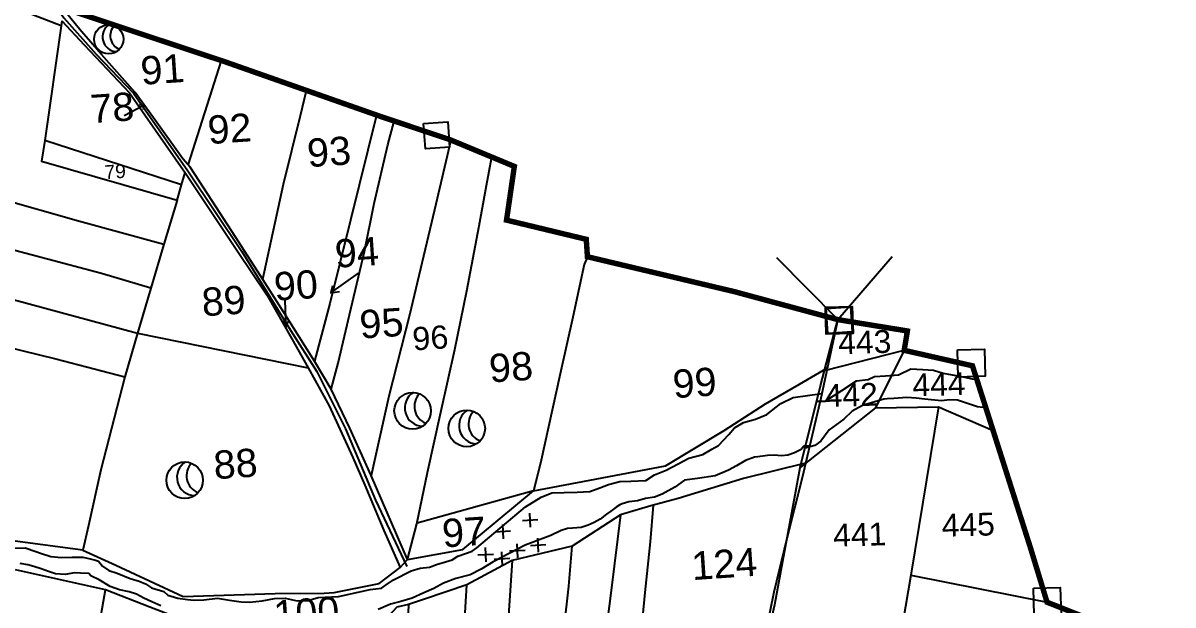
# Model space of a CAD drawing. Header units: millimetres. Extents: x 194974 to 225661, y 1604136 to 1614862.
# Drawn here: x 199426 to 200425, y 1612550 to 1613055 of the extents above; entities that cross this region are included whole.
import ezdxf

# ---------------------------------------------------------------- set-up
doc = ezdxf.new("R2010")
doc.units = ezdxf.units.MM
doc.header["$LTSCALE"] = 15
for name, color, linetype in [('BOUNDRY STONES', 240, 'Continuous'), ('PLOTS', 7, 'Continuous'), ('PLOTS NO', 7, 'Continuous'), ('ROADS', 1, 'Continuous'), ('STREAMS', 4, 'Continuous'), ('VILLAGE', 7, 'Continuous'), ('VILLAGE BOUNDRY', 5, 'Continuous'), ('wells', 7, 'Continuous')]:
    doc.layers.add(name, color=color, linetype=linetype)
doc.styles.get("Standard").update_dxf_attribs({"font": 'arial.ttf'})

msp = doc.modelspace()

# ---------------------------------------------------------------- linework, layer by layer
at = {"layer": 'BOUNDRY STONES'}
for points in [[(199773.9, 1612968.02), (199795, 1612969.45), (199796.48, 1612947.6), (199775.39, 1612946.17)], [(200123.52, 1612807.52), (200144.62, 1612808.95), (200146.1, 1612787.09), (200125.01, 1612785.66)]]:
    msp.add_lwpolyline(points, close=True, dxfattribs=at)
at = {"layer": 'BOUNDRY STONES', "color": 1}
msp.add_lwpolyline([(200133.71, 1612797.74), (200080.65, 1612851.42)], dxfattribs=at)
at = {"layer": 'BOUNDRY STONES'}
msp.add_lwpolyline([(200133.71, 1612797.74), (200180.9, 1612852.47)], dxfattribs=at)
at = {"layer": 'BOUNDRY STONES', "color": 1}
for points in [[(200122.99, 1612808.58), (200146.32, 1612809.27), (200147.01, 1612785.75), (200123.69, 1612785.06)], [(200237.72, 1612771.41), (200261.04, 1612772.1), (200261.73, 1612748.58), (200238.41, 1612747.89)], [(200303.61, 1612564.54), (200326.94, 1612565.22), (200327.63, 1612541.7), (200304.31, 1612541.02)]]:
    msp.add_lwpolyline(points, close=True, dxfattribs=at)
at = {"layer": 'PLOTS', "color": 0}
for points in [[(199459.58, 1613057.26), (199459.11, 1613052.94), (199370.8, 1613086.95), (199303.54, 1613111.48), (199259.38, 1613128.15)], [(199459.58, 1613057.26), (199478.86, 1613036.37), (199518.46, 1612994.59), (199540.97, 1612962.2), (199566.99, 1612924.95), (199612.29, 1612857.33), (199637.77, 1612819.29), (199659.31, 1612781.02), (199673.62, 1612755.92), (199691.66, 1612722.73), (199712.23, 1612677.96), (199722.89, 1612653.86), (199739.33, 1612614.56), (199753.44, 1612582.61), (199759.74, 1612589.37), (199728.29, 1612662.44), (199709.71, 1612703.37), (199693.54, 1612737.25), (199679.03, 1612761.72), (199652.32, 1612804.01), (199632.24, 1612835.8), (199610.14, 1612869.83), (199586.64, 1612906.01), (199570.92, 1612930.22), (199564.54, 1612937.36), (199539.04, 1612973.01), (199523.31, 1612995), (199494.11, 1613028.08), (199474.88, 1613049.87), (199459.81, 1613068.62)], [(199459.11, 1613052.94), (199444.69, 1612953.21), (199441.76, 1612935.36), (199559.71, 1612901.39), (199563.63, 1612914.83), (199566.71, 1612925.36)], [(199569.36, 1612931.96), (199598.23, 1613022.67)], [(199634.07, 1612832.91), (199652.27, 1612915.38), (199667.01, 1612975.09), (199672.2, 1612996.75)], [(199732.91, 1612975.43), (199710.3, 1612884.24), (199692.36, 1612811.85), (199679.03, 1612761.72)], [(199693.54, 1612737.25), (199699.65, 1612760), (199710.72, 1612806.74), (199722.57, 1612856.82), (199730.78, 1612898.66), (199742.69, 1612949.5), (199748.36, 1612970.18)], [(199218.79, 1612954.64), (199283.12, 1612935.36), (199340.23, 1612920.27), (199404.52, 1612903.29), (199473.93, 1612883.45), (199548.14, 1612863.27)], [(199563.63, 1612914.83), (199444.69, 1612953.21)], [(199797.64, 1612953.66), (199783.26, 1612893.08), (199761.64, 1612801.71), (199743.71, 1612731.4), (199728.29, 1612662.44)], [(199759.74, 1612589.37), (199768.06, 1612620.31), (199777.25, 1612665.01), (199788.85, 1612717.42), (199800.86, 1612771.69), (199811.51, 1612822.83), (199822.04, 1612879.15), (199828.42, 1612914.2), (199832.99, 1612938.97)], [(199536.92, 1612825.06), (199494.01, 1612837.66), (199418.79, 1612857.73), (199335.42, 1612879.38), (199252.27, 1612901.74), (199208.32, 1612913.97)], [(199559.71, 1612901.39), (199548.14, 1612863.27), (199536.92, 1612825.06), (199525.41, 1612786.09), (199514.28, 1612747.94), (199493.44, 1612667.34), (199482.66, 1612619.06), (199477.71, 1612597.64), (199414.74, 1612606.04), (199344.1, 1612615.18)], [(199197.9, 1612872.5), (199310.69, 1612842.4), (199417.22, 1612815.33), (199525.41, 1612786.09), (199673.62, 1612755.92)], [(199916.18, 1612852.35), (199913.48, 1612845.48), (199903.42, 1612799.94), (199892.56, 1612750.79), (199875.39, 1612673.07), (199869.25, 1612649.14), (199768.2, 1612620.99)], [(200133.35, 1612796.66), (200118.9, 1612729.4), (200102.61, 1612660.25), (200089.35, 1612607.72), (200078.17, 1612561.05), (200068.27, 1612512.78)], [(199325.11, 1612795.17), (199454.42, 1612763.6), (199514.33, 1612748.11)], [(200122.09, 1612753.48), (200191.4, 1612771.08), (200166.5, 1612721.04), (200101.14, 1612669.39)], [(199759.74, 1612589.37), (199807.81, 1612598.01), (199869.25, 1612649.14), (199983.97, 1612670.74), (200034.94, 1612701.54), (200070.83, 1612724.6), (200100.38, 1612741.68), (200124.61, 1612755.76)], [(200166.5, 1612721.04), (200221.18, 1612722.12), (200268.58, 1612701.52)], [(200221.18, 1612722.12), (200197.16, 1612575.74), (200315.49, 1612552.34)], [(200105.64, 1612673.12), (200051.65, 1612659.73), (199994.93, 1612642.4), (199971.37, 1612636.07), (199945, 1612628.26), (199902.92, 1612600.97), (199850.76, 1612588.46), (199811.42, 1612567.54), (199774.49, 1612555.1), (199760.65, 1612550.44), (199750.65, 1612548.13), (199722.63, 1612517.57), (199686.23, 1612512.26), (199663.38, 1612516.47), (199636.08, 1612512.68), (199612.21, 1612518.49), (199584.05, 1612523.61), (199561.83, 1612538.09), (199535.87, 1612547.97), (199497.35, 1612562.99), (199419.23, 1612580.33)], [(199937.42, 1612262.73), (199941.84, 1612298.9), (199946.8, 1612339.66), (199950.54, 1612377.56), (199955.44, 1612414.44), (199960.07, 1612449.25), (199963.88, 1612488.91), (199967.42, 1612524.09), (199962.83, 1612524.55), (199966.48, 1612560.78), (199970.91, 1612604.83), (199973.62, 1612636.67)], [(199945, 1612628.26), (199936.75, 1612562.64), (199931.9, 1612524.06), (199928.34, 1612489.13), (199924.81, 1612458.33), (199920.59, 1612424.14), (199914.87, 1612365.92), (199907.84, 1612306.36), (199907.35, 1612298.51), (199872.25, 1612300.11)], [(199477.71, 1612597.64), (199506.5, 1612584.38), (199565.1, 1612557.41), (199644.91, 1612559.88), (199687.58, 1612560.07), (199696.05, 1612560.64), (199735.11, 1612568.67), (199753.44, 1612582.61)], [(199869.03, 1612269.68), (199872.25, 1612300.11), (199879.22, 1612378.64), (199885.67, 1612439.61), (199892.29, 1612496.64), (199900.06, 1612566.3), (199902.92, 1612600.97)], [(199850.76, 1612588.46), (199845.74, 1612514.66), (199841.74, 1612455.82), (199837.58, 1612406.48), (199833.11, 1612350.75), (199829.4, 1612314.71), (199826.99, 1612284.79)], [(199790.17, 1612297.36), (199795.94, 1612362.92), (199800.54, 1612415.14), (199804.62, 1612461.55), (199808.11, 1612514.06), (199811.42, 1612567.54)], [(200197.16, 1612575.74), (200183.31, 1612494.27), (200157.53, 1612494.86), (200099.87, 1612500.93)], [(199445.19, 1612297.19), (199474.55, 1612441.29), (199485.25, 1612493.82), (199497.35, 1612562.99)]]:
    msp.add_lwpolyline(points, dxfattribs=at)
at = {"layer": 'PLOTS NO', "color": 0}
for points in [[(199530.68, 1612983.67), (199513.65, 1612974.58)], [(199526.87, 1612984.66), (199530.68, 1612983.67), (199530.35, 1612980.21)], [(199693.31, 1612821.09), (199717.33, 1612838.2)], [(199694.71, 1612827.18), (199693.31, 1612821.09), (199700.67, 1612822.15)], [(199654.46, 1612791.58), (199653.68, 1612814.28)], [(199651.63, 1612796.73), (199654.46, 1612791.58), (199656.19, 1612796.22)]]:
    msp.add_lwpolyline(points, dxfattribs=at)
at = {"layer": 'ROADS'}
for points in [[(199177.35, 1613193.3), (199196.36, 1613185.48), (199243.04, 1613173.79), (199263.38, 1613170.57), (199280.66, 1613166.09), (199400.42, 1613134.81), (199411.24, 1613131.84), (199461.25, 1613059.91), (199489.4, 1613028.34), (199521.69, 1612994.5), (199568.93, 1612926.94), (199615.83, 1612856.97), (199658.34, 1612788.7), (199681.09, 1612752.76), (199706.13, 1612702.97), (199732.07, 1612640.97), (199759.16, 1612583.29)], [(199760.65, 1612550.44), (199759.27, 1612514.78), (199759.19, 1612459.9), (199761.67, 1612402.67), (199761.77, 1612332.8), (199764.04, 1612324.13), (199770.22, 1612304.12)]]:
    msp.add_lwpolyline(points, dxfattribs=at)
at = {"layer": 'STREAMS', "color": 4}
for points in [[(200115.34, 1612727.07), (200122.81, 1612726.96), (200137.17, 1612736.2), (200150.03, 1612744.48), (200160.07, 1612745.85), (200165.65, 1612748.33), (200175.19, 1612749.04), (200186.44, 1612749.88), (200197.17, 1612755.04), (200207.48, 1612754.48), (200216.95, 1612753.96), (200225.24, 1612751.38), (200236.31, 1612749.25), (200243.89, 1612747.74), (200250.43, 1612746.43), (200254.52, 1612745.61)], [(199416.37, 1612599.31), (199427.73, 1612599.68), (199437, 1612596.45), (199441.91, 1612594.55), (199450.06, 1612591.9), (199459.25, 1612591.3), (199468.39, 1612591.51), (199477.74, 1612591.54), (199483.12, 1612590.28), (199488.71, 1612588.73), (199491.51, 1612587.95), (199494.95, 1612583.77), (199500.3, 1612579.87), (199507.58, 1612577.52), (199518.93, 1612572.85), (199526.8, 1612570.64), (199532.35, 1612568.28), (199537.47, 1612564.77), (199548.17, 1612561.53), (199551.73, 1612558.42), (199560.34, 1612555.96), (199568.76, 1612554.8), (199574.63, 1612554), (199582.86, 1612554.52), (199594.78, 1612555.73), (199605.26, 1612554.11), (199615.37, 1612552.54), (199622.57, 1612552.34), (199633.58, 1612553.39), (199644.21, 1612555.63), (199653.61, 1612555.86), (199664.14, 1612553.42), (199673.17, 1612553.83), (199682.35, 1612556.38), (199694.2, 1612557.09), (199699.88, 1612557.42), (199716.95, 1612560.97), (199727.35, 1612563.5), (199737.25, 1612564.48), (199741.43, 1612567.4), (199747.67, 1612571.77), (199762.91, 1612579.54), (199770.79, 1612581.9), (199778.97, 1612582.66), (199785.02, 1612585), (199792.99, 1612587.47), (199798.76, 1612589.26), (199803.67, 1612592.37), (199810.22, 1612594.74), (199815.9, 1612596.8), (199819.96, 1612599.67), (199862.27, 1612635.09), (199875.86, 1612643.66), (199885.39, 1612647.39), (199895.99, 1612647.59), (199907.34, 1612647.81), (199918.12, 1612648.61), (199926.98, 1612651.58), (199934.6, 1612654.66), (199944.22, 1612657.07), (199953.87, 1612657.51), (199966.79, 1612658.12), (199974.55, 1612663.07), (199984.58, 1612667.04), (199995.02, 1612672.58), (200004.38, 1612677.33), (200016.42, 1612680.51), (200024.34, 1612685.16), (200030.02, 1612688.49), (200039.16, 1612698.04), (200043.82, 1612703.81), (200051.74, 1612708.46), (200062.16, 1612711.22), (200071.97, 1612715.49), (200084.25, 1612724.81), (200095.02, 1612730.07), (200119.8, 1612733.57)], [(200262.29, 1612721.25), (200255.15, 1612721.95), (200246.5, 1612724.88), (200237.56, 1612727.81), (200230.45, 1612728.05), (200224.18, 1612727.14), (200214.95, 1612727.96), (200209.27, 1612728.61), (200201.66, 1612729.49), (200193.73, 1612730.07), (200182.44, 1612729.28), (200176.61, 1612728.88), (200173.79, 1612728.68), (200155.05, 1612723.1), (200146.17, 1612718.1), (200138.89, 1612711.33), (200126.2, 1612701.9), (200119.01, 1612692.31), (200113.74, 1612688.51), (200105.28, 1612686.21)], [(200109.21, 1612688.28), (200104.12, 1612687.82), (200102, 1612684.9), (200096.12, 1612681.93), (200090.38, 1612679.96), (200084.87, 1612679.39), (200078.28, 1612680.06), (200072.69, 1612679.68), (200064.23, 1612678.65), (200061.28, 1612678.28), (200053.44, 1612675.44), (200045.82, 1612670.84), (200038.81, 1612667.06), (200027.13, 1612662.05), (200011.68, 1612659.81), (200000.61, 1612658.21), (199992.21, 1612652.2), (199981.05, 1612646.15), (199974.35, 1612643.58), (199966.63, 1612642.46), (199959.77, 1612640.35), (199952.03, 1612639.43), (199946.37, 1612637.64), (199944.37, 1612637.01), (199941.14, 1612634.78), (199936.46, 1612631.54), (199932.76, 1612628.86), (199927.35, 1612624.56), (199922.06, 1612621.7), (199916.81, 1612619.23), (199910.8, 1612617.18), (199903.3, 1612616.67), (199898.96, 1612616.37), (199893.47, 1612614.55), (199884.38, 1612610.24), (199861.97, 1612601.79), (199834.35, 1612587.39), (199823.9, 1612581), (199814.44, 1612576.22), (199801.9, 1612573.04), (199790.99, 1612568.87), (199782.6, 1612564.16), (199774.03, 1612560.39), (199763.82, 1612555.77), (199754, 1612553.09), (199745.03, 1612550.57), (199734.39, 1612546.03)], [(199545.44, 1612549.14), (199537.85, 1612552.57), (199530.76, 1612555.77), (199524.52, 1612559.38), (199518.04, 1612561.21), (199509.54, 1612563.17), (199501.65, 1612565.98), (199492.07, 1612571.72), (199484.67, 1612575.29), (199483.13, 1612577.26), (199475.81, 1612577.63), (199470.64, 1612577.88), (199462.41, 1612576.52), (199454.14, 1612577.1), (199447.92, 1612579.08), (199441.61, 1612581.33), (199435.09, 1612583.31), (199430.02, 1612584.86), (199423.47, 1612586)]]:
    msp.add_lwpolyline(points, dxfattribs=at)
at = {"layer": 'VILLAGE', "color": 5}
for points in [[(199865.96, 1612629.77), (199866.46, 1612617.48)], [(199842.33, 1612619.79), (199842.83, 1612607.51)], [(199859.63, 1612623.43), (199873.1, 1612624.18)], [(199836, 1612613.46), (199849.47, 1612614.2)], [(199872.91, 1612608.02), (199873.41, 1612595.74)], [(199827.42, 1612599.74), (199827.91, 1612587.46)], [(199848.59, 1612596.81), (199862.06, 1612597.56)], [(199854.92, 1612603.15), (199855.41, 1612590.86)], [(199866.58, 1612601.69), (199880.05, 1612602.43)], [(199821.09, 1612593.41), (199834.56, 1612594.15)], [(199835.2, 1612589.75), (199848.67, 1612590.5)], [(199841.53, 1612596.09), (199842.03, 1612583.8)]]:
    msp.add_lwpolyline(points, dxfattribs=at)
at = {"layer": 'VILLAGE BOUNDRY', "const_width": 4.72}
for points in [[(199459.81, 1613068.62), (199601.39, 1613021.62), (199737.61, 1612973.77), (199796.88, 1612953.98), (199852.68, 1612930.79), (199845.89, 1612884.15), (199915.15, 1612867.49), (199916.18, 1612852.35), (200043.76, 1612822.06), (200133.71, 1612797.74), (200133.71, 1612797.74)], [(199459.81, 1613068.62), (199601.39, 1613021.62), (199737.61, 1612973.77), (199796.88, 1612953.98), (199852.68, 1612930.79), (199845.89, 1612884.15), (199915.15, 1612867.49), (199916.18, 1612852.35), (200043.76, 1612822.06), (200133.71, 1612797.74), (200133.71, 1612797.74), (200194.15, 1612787.89), (200191.4, 1612771.08), (200250.68, 1612757.65), (200269.36, 1612699.07), (200301.1, 1612599.51), (200315.49, 1612552.34), (200403.26, 1612517.53), (200420.49, 1612513.56), (200486.39, 1612499.76)], [(200133.71, 1612797.74), (200194.15, 1612787.89), (200191.4, 1612771.08), (200250.68, 1612757.65), (200269.36, 1612699.07), (200301.1, 1612599.51), (200315.49, 1612552.34), (200403.26, 1612517.53), (200420.49, 1612513.56), (200486.39, 1612499.76)]]:
    msp.add_lwpolyline(points, dxfattribs=at)
at = {"layer": 'VILLAGE BOUNDRY', "color": 6}
msp.add_lwpolyline([(200068.44, 1612504.71), (200078.99, 1612550.39), (200085.98, 1612587.91), (200096.74, 1612645.72), (200101.14, 1612669.39), (200118.57, 1612740.19), (200122.09, 1612753.48), (200133.71, 1612797.74)], dxfattribs=at)
at = {"layer": 'wells'}
for centre, radius in [((199500.29, 1613041.21), 12.72), ((199764.28, 1612718.52), 15.89), ((199811.33, 1612703.22), 15.89), ((199566.28, 1612658.25), 15.89)]:
    msp.add_circle(centre, radius, dxfattribs=at)
for centre, radius, start, end in [((199507.69, 1613043.25), 12.79, 122.42776, 267.7461), ((199514.25, 1613044.38), 12.7, 136.36635, 248.60582), ((199773.51, 1612721.06), 15.97, 122.42776, 267.7461), ((199781.7, 1612722.47), 15.85, 136.36635, 248.60582), ((199820.56, 1612705.76), 15.97, 122.42776, 267.7461), ((199828.76, 1612707.17), 15.85, 136.36635, 248.60582), ((199575.51, 1612660.8), 15.97, 122.42776, 267.7461), ((199583.71, 1612662.21), 15.85, 136.36635, 248.60582)]:
    msp.add_arc(centre, radius, start, end, dxfattribs=at)

# ---------------------------------------------------------------- texts
at = {"layer": 'PLOTS NO', "color": 0}
for s, height, rotation, p in [('91', 24.541, 3.87938, (199528.81, 1613001.62)), ('78', 24.541, 3.87938, (199485.11, 1612968.35)), ('92', 24.541, 3.87938, (199587.1, 1612950.11)), ('93', 24.541, 3.87938, (199673.49, 1612930.08)), ('79', 12, 3.87938, (199496.95, 1612919.71)), ('94', 24.541, 3.87938, (199697.62, 1612842.69)), ('90', 24.541, 3.87938, (199644.71, 1612814.1)), ('89', 24.541, 3.87938, (199581.89, 1612800.59)), ('95', 24.541, 3.87938, (199719.02, 1612781.18)), ('96', 20.144, 3.87938, (199764.76, 1612770.86)), ('443', 19.82, 1.6859, (200134.3, 1612767.66)), ('98', 24.541, 3.87938, (199831.57, 1612743.1)), ('99', 24.541, 3.87938, (199991.09, 1612729.45)), ('444', 19.82, 1.6859, (200198.78, 1612730.99)), ('442', 19.82, 1.6859, (200122.53, 1612721.74)), ('88', 24.541, 3.87938, (199592.23, 1612659.09)), ('97', 24.541, 3.87938, (199790.77, 1612599.81)), ('445', 19.82, 1.6859, (200224.2, 1612609.09)), ('441', 19.82, 1.6859, (200129.95, 1612600.5)), ('124', 24.541, 3.87938, (200007.37, 1612571.5)), ('100', 24.541, 3.87938, (199644.34, 1612529.15))]:
    msp.add_text(s, height=height, rotation=rotation, dxfattribs=at).set_placement(p)

doc.saveas('drawing.dxf')
